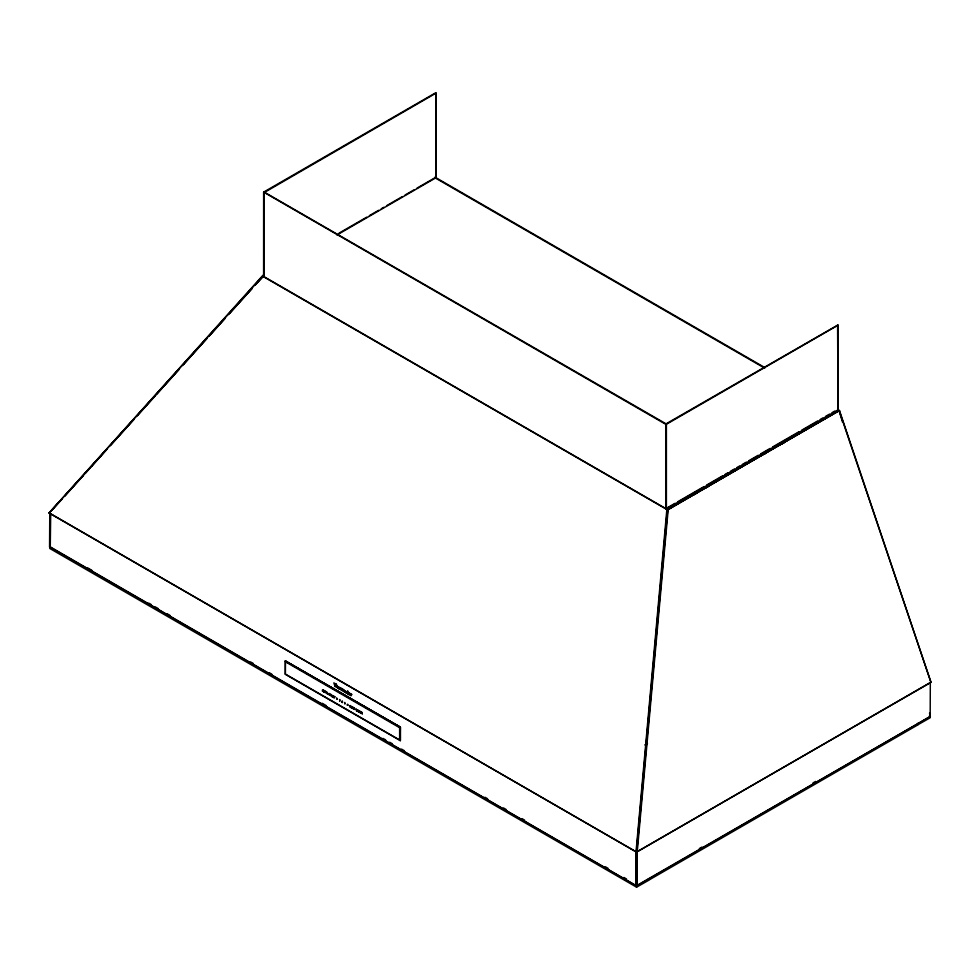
<?xml version="1.0" encoding="UTF-8"?>
<svg xmlns="http://www.w3.org/2000/svg" width="980" height="980" viewBox="0 0 980 980"><rect width="100%" height="100%" fill="white"/><g stroke="black" fill="none" stroke-linecap="round" stroke-linejoin="round"><path stroke-width="1.47" d="M50.262 547.342L50.703 513.606M264.098 276.164L263.755 276.862L666.057 509.037L837.925 409.91L837.925 324.993L665.726 424.022L665.726 508.939M264.098 192.643L436.1 93.1L436.1 177.662L336.936 235.004M436.1 93.1L436.1 177.662M49.637 547.195L49.772 548.482L636.583 887.182L636.583 886.067L49.772 547.024M918.064 723.558L648.833 878.999L648.833 880.114L917.929 724.845L917.929 723.387M666.057 509.037L666.057 424.475L263.62 192.117L263.596 276.752L263.596 275.944M838.843 411.122L838.954 410.424L667.723 509.919M837.582 324.895L838.059 409.738M918.113 724.49L918.113 723.277M344.972 703.787L344.887 703.126M636.02 851.877L666.878 509.22L262.873 275.993L49.025 512.981L636.388 851.988L667.356 509.306M637.221 851.963L668.201 509.416L839.48 410.51L931 682.337L636.755 851.951L667.735 509.404L839.578 410.485M351.955 707.67L351.967 706.617L353.425 707.462L352.971 708.736L352.31 707.021M346.761 692.309L347.324 692.027A1.237 0.723 60 0 1 347.655 692.297L347.655 693.595L346.773 692.603M400.122 740.574L400.379 727.111L285.266 660.949L285.339 674.314L400.244 740.562M399.62 739.912L399.62 727.699L285.535 661.88M666.4 508.939L666.4 424.022L263.877 191.884M637.135 885.455L637.135 851.448M636.583 887.182L648.442 880.432L648.442 878.974M918.321 724.526L930.179 717.764L930.314 716.478L636.375 885.736L49.625 546.546M61.838 499.212L49.306 512.834L262.946 275.27M263.62 192.117L435.622 92.818M49.772 513.079L49.564 546.693M635.885 851.461L635.885 885.455M930.179 716.356L930.314 682.533L636.583 852.122L636.583 885.761M49.061 513.005L61.826 499.347M64.9 495.819L106.82 449.379L91.471 466.492M109.883 445.974L134.419 418.791M136.453 416.524L179.389 368.946M182.452 365.54L206.988 338.357L183.481 364.536M209.034 336.091L225.388 317.973L209.034 336.214M228.45 314.568L251.97 288.512M255.033 285.119L263.449 275.858M64.9 495.941L83.3 475.557M85.346 473.291L89.425 468.759M110.899 444.969L134.407 418.913M137.47 415.508L154.852 396.251M156.898 393.985L162.006 388.325M164.052 386.059L179.389 369.068M229.479 313.551L251.97 288.635M255.033 285.229L263.596 276.091M341.885 702.219C343.735 704.02 341.236 699.365 342.363 701.521M339.019 233.154L366.74 217.156M369.387 215.625L378.623 210.296M381.269 208.764L383.915 207.246M386.549 205.714L402.4 196.576M405.034 195.044L414.283 189.704M416.916 188.185L435.402 177.515M49.637 546.889L50.482 546.411M666.057 424.475L838.059 325.164M285.339 674.167L285.474 660.924L400.244 727.123M665.592 508.767L674.963 503.353M677.609 501.821L704.02 486.582M706.654 485.051L722.505 475.9M725.139 474.381L727.785 472.85M730.418 471.331L734.388 469.04M737.021 467.521L739.667 465.99M742.301 464.471L746.27 462.18M748.904 460.661L758.153 455.32M760.786 453.801L770.035 448.46M772.669 446.941L799.08 431.69M801.726 430.171L817.565 421.02M820.199 419.489L822.845 417.97M825.491 416.451L829.448 414.16M832.094 412.629L834.727 411.11M694.048 494.716L696.682 493.197M705.894 487.881L708.528 486.362M763.812 454.438L766.446 452.919M782.248 443.793L784.882 442.274M285.266 660.949L400.379 727.27M644.84 744.91L647.486 743.379M699.316 848.582L701.962 847.051M812.959 782.959L815.605 781.44M636.804 885.945L648.442 879.219M918.542 723.277L930.326 716.343L929.505 713.158M930.939 682.362L839.162 410.596M345.352 691.696L345.364 692.346L345.573 691.721M346.038 692.97C344.041 692.738 345.217 687.96 345.916 692.566M344.862 703.861L344.74 702.427M362.245 713.881L361.865 712.423L362.33 713.771M351.759 707.817L351.012 706.066L351.563 707.952M351.747 708.038L352.163 706.727M434.973 177.135L764.706 367.512M434.985 177.797L764.694 368.162M929.469 715.694L930.302 716.172M636.583 852.122L49.466 513.055M322.506 689.81L322.322 691.047M285.425 674.117L400.465 740.476L400.428 727.442M87.845 567.984L91.814 570.274M148.727 603.129L151.373 604.66M155.355 606.951L158 608.482M167.262 613.823L169.907 615.354M250.647 661.978L253.293 663.497M269.182 672.672L271.828 674.203M322.126 703.236L326.095 705.527M383.009 738.393L385.655 739.912M389.624 742.215L392.27 743.734M401.543 749.088L404.189 750.619M484.929 797.23L487.575 798.761M503.451 807.924L506.096 809.456M521.985 818.631L524.631 820.15M605.371 866.773L608.017 868.292M623.905 877.467L626.551 878.999M358.447 711.725L358.423 710.537A1.421 0.821 60 0 1 358.901 710.966L358.901 710.733A1.887 1.09 60 0 0 358.435 710.316L357.724 710.61L358.423 711.909A1.776 1.029 60 0 0 358.937 712.08L358.484 711.162L358.741 711.823M354.368 708.001C351.845 707.732 356.108 711.321 354.65 708.258C352.273 707.401 355.679 710.953 354.405 708.234M339.129 688.658C338.798 688.548 340.538 686.441 338.259 687.47A1.556 0.894 60 0 0 338.321 687.911L339.117 689.05A1.764 1.017 60 0 0 339.827 689.222L339.827 688.817A1.642 0.956 60 0 1 339.129 688.683M327.786 694.036C326.548 693.607 327.491 691.329 327.443 693.252A2.156 1.25 60 0 1 327.675 693.791M839.48 412.029L842.543 422.257M400.244 727.344L400.244 740.598M347.888 705.098C346.062 705.784 348.084 702.832 347.753 705.024M347.753 705.22L347.557 705.11M264.098 191.847L264.098 276.96M349.162 692.836A1.225 0.711 60 0 0 348.39 693.24A1.458 0.845 60 0 0 348.402 693.62L348.439 693.779A1.225 0.711 60 0 0 348.929 694.624L349.162 694.832A1.617 0.931 60 0 0 349.566 695.041L350.215 694.685A1.519 0.87 60 0 0 350.24 694.244L349.566 692.995A1.58 0.907 60 0 0 349.174 692.75M342.437 701.607A3.357 1.936 60 0 1 341.898 702.121M336.569 698.385L337.414 699.218A1.887 1.09 60 0 0 337.414 698.764L336.569 698.385M330.162 694.795C329.182 696.008 329.488 692.578 330.162 694.795M340.611 688.72L340.599 689.859L340.256 687.629L341.542 688.56L340.611 688.72M349.897 694.195C348.439 695.739 348.794 691.219 349.897 694.195M351.012 694.722L351.012 695.874L350.668 693.632L351.955 694.575L351.012 694.722M346.406 692.003L347.998 694.134L347.655 690.839L347.655 691.941A1.544 0.894 60 0 0 347.275 691.635L346.406 692.003M330.358 694.918L329.121 694.979L329.121 693.436L330.358 694.918M336.777 698.373L336.765 698.446A2.021 1.164 60 0 0 336.765 698.789L337.23 699.046A2.021 1.164 60 0 0 337.23 698.716L336.777 698.373M338.639 687.421L339.509 688.009L338.676 687.311M333.029 696.008L333.237 696.694L333.029 696.008M350.228 705.943L350.436 706.629L350.228 705.943M332.955 695.641L332.379 696.854L331.571 694.845L331.571 696.388L333.69 697.613L332.955 695.641M350.154 705.563L349.578 706.788L350.889 707.536L350.154 705.563M334.878 696.755L334.376 698.005L333.69 696.07L334.878 696.755M336.777 685.841L336.385 684.334L336.385 687.421L337.169 686.123L337.867 688.279L337.696 686.319L336.777 685.841M342.155 689.234L341.763 690.533L341.763 688.499L344.054 689.883L344.323 692.015L343.515 689.834A1.25 0.723 60 0 0 343.221 689.895L343.221 691.378L342.155 689.234M336.079 684.163L333.849 682.876L335.148 686.711L335.148 684.028L336.079 684.163M323.425 690.141L323.425 691.684L323.425 690.141M323.915 690.422L323.719 691.856L324.515 692.309L323.915 690.422M325.691 691.451L324.576 690.802L325.225 692.725L325.691 691.451M326.622 691.99L325.862 691.549L326.646 693.546L326.622 691.99M331.35 694.71L330.591 694.281L331.363 696.266L331.35 694.71M339.717 699.548L339.717 701.092L339.717 699.548M356.5 709.238L356.304 710.672L357.1 711.125L356.5 709.238M357.467 709.789L357.467 711.333L357.467 709.789M359.403 710.917L359.207 712.35L360.15 712.215C360.346 714.653 360.346 709.802 360.15 712.019L359.403 710.917M361.645 712.203L360.53 711.566L361.179 713.477L361.645 712.203"/></g></svg>
